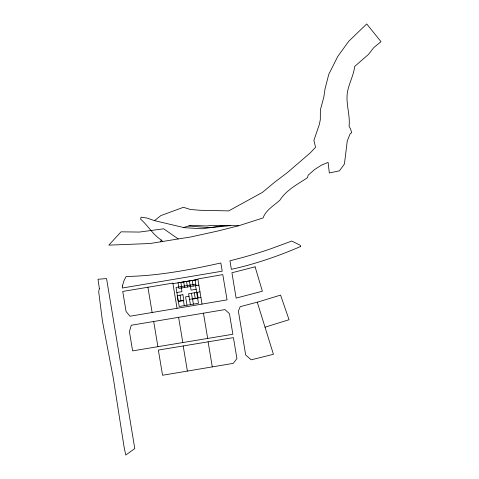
<?xml version="1.0" encoding="UTF-8"?>
<svg xmlns="http://www.w3.org/2000/svg" width="479" height="479" viewBox="0 0 479 479"><rect width="100%" height="100%" fill="white"/><g stroke="black" fill="none" stroke-linecap="round" stroke-linejoin="round"><path stroke-width="0.72" d="M238.74 225.735L218.029 230.974L190.319 237.063L178.224 238.943L163.716 228.8L139.425 232.064L121.055 231.83L108.835 245.14L149.975 243.524L160.531 241.841L161.243 240.009C152.843 234.65 148.011 225.585 140.598 219.131L141.095 217.167L147.263 218.113L154.501 220.639L184.187 227.663L202.33 228.776L224.004 225.561L238.74 225.735L263.079 217.945C265.779 210.095 273.994 205.563 279.904 200.156C286.598 189.75 297.537 184.361 307.506 177.685L308.195 175.158L314.577 169.536L321.481 165.135L328.109 162.399L329.33 172.979L339.431 170.823L344.431 163.998L347.257 140.952L350.179 133.725L351.736 132.719L350.634 129.234L349.089 126.24C350.335 114.691 345.533 103.434 347.467 91.938C349.071 83.226 353.7 75.215 354.682 66.449L368.447 54.456L373.77 47.607L381.009 41.667L366.716 23.95L348.676 41.326L337.755 56.486L328.786 74.317L325.043 88.843L323.822 97.117L320.361 109.93L320.307 119.726L319.283 124.618L313.901 140.389L315.565 147.269L310.386 152.765L287.28 172.674L274.629 182.218L262.45 192.372L228.693 210.898L200.174 210.287L190.456 209.497L183.433 207.287L160.812 215.628L154.501 220.639M183.565 227.483L190.834 225.387L206.982 225.962L211.419 225.399L224.004 225.561M265.031 327.193L289.047 319.727L280.568 295.1L258.415 301.866L240.195 306.668L238.38 311.146L245.685 354.987L251.212 359.819L273.419 354.286L257.277 302.177M202.03 304.081L197.845 278.958L222.789 274.599L227.052 299.872L129.983 316.224L126.067 311.476L122.732 291.43L172.859 283.107L177.05 308.29M187.391 371.081L162.549 375.255L158.357 350.071L233.423 337.623L236.925 358.585L233.249 363.369L187.391 371.081L183.2 345.952M172.949 283.664L197.935 279.52L178.002 282.832L178.93 288.442L198.869 285.131M176.877 292.483L181.948 291.639L181.11 286.598M196.139 289.28L191.067 290.124L190.223 285.083M199.988 291.861L188.6 293.753L190.408 304.638M189.007 296.226L185.595 296.794L186.996 305.207M189.534 299.357L200.923 297.465M178.368 301.453L183.445 300.614L184.283 305.656M197.635 298.255L192.558 299.1L193.396 304.141M153.693 321.493L131.276 325.247L129.408 331.624L132.605 350.879L232.866 334.258L229.441 313.685L224.956 309.59L153.693 321.493L157.896 346.688M160.531 241.841L178.224 238.943M230.513 225.639L209.425 227.723L188.75 225.992M161.243 240.009L162.65 241.5M178.601 317.337L182.804 342.557M147.915 287.256L152.13 312.482M203.473 313.182L207.682 338.437M208.114 341.82L212.293 366.902M195.091 279.993L196.025 285.604M197.144 292.334L198.078 297.938M192.241 280.466L193.175 286.077M194.294 292.807L195.228 298.411M189.391 280.939L190.325 286.55M191.444 293.28L192.378 298.884M186.547 281.413L187.481 287.023M183.697 281.886L184.631 287.496M180.846 282.359L181.781 287.969M180.056 295.172L180.99 300.776M122.408 285.915L122.295 288.023L222.22 271.186L220.831 262.983C189.678 269.869 158.154 275.952 126.151 276.473L124.073 280.466L122.408 285.915M99.363 288.448L98.686 291.693L102.416 320.906L113.331 378.29L124.091 447.039L125.779 455.05L134.785 448.566L106.554 278.574L97.991 279.257L99.363 288.448M300.692 246.469C278.323 256.139 255.181 264.091 231.369 269.342L229.944 260.786L237.159 258.941A455.236 448.182 -8.9 0 0 270.845 248.775L291.813 241.039L300.171 245.236L300.692 246.469M255.103 266.833L231.932 272.761L236.135 298.112L262.378 291.22L255.103 266.833M195.3 284.239L176.038 287.442L179.212 306.5L198.474 303.297L195.3 284.239M182.9 294.699L177.206 295.645L178.14 301.255L183.834 300.303L182.9 294.699"/></g></svg>
